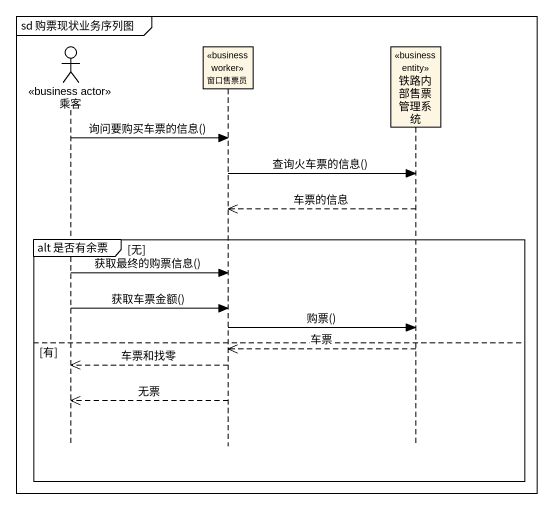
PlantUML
@startuml
mainframe sd 购票现状业务序列图
hide footbox
actor 乘客 <<business actor>>
participant 窗口售票员 <<business worker>>
participant 铁路内部售票管理系统 <<business entity>>

乘客 -> 窗口售票员 : 询问要购买车票的信息()
窗口售票员 -> 铁路内部售票管理系统 : 查询火车票的信息()
铁路内部售票管理系统 -->> 窗口售票员 : 车票的信息
group alt 是否有余票 [无]
  乘客 -> 窗口售票员 : 获取最终的购票信息()
  乘客 -> 窗口售票员 : 获取车票金额()
  窗口售票员 -> 铁路内部售票管理系统 : 购票()
else 有
  铁路内部售票管理系统 -->> 窗口售票员 : 车票
  窗口售票员 -->> 乘客 : 车票和找零
  窗口售票员 -->> 乘客 : 无票
end
@enduml
